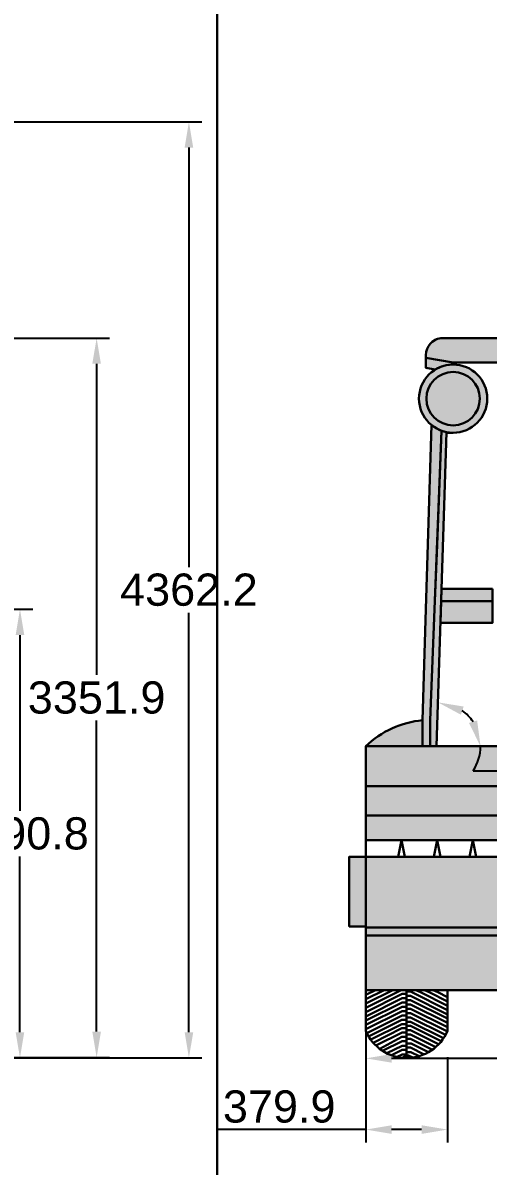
# Model space of a CAD drawing. Header units: millimetres. Extents: x 840 to 45745, y -146 to 13913.
# Drawn here: x 31380 to 33546, y 5721 to 11048 of the extents above; entities that cross this region are included whole.
import ezdxf

# ---------------------------------------------------------------- set-up
doc = ezdxf.new("R2010")
doc.units = ezdxf.units.MM
for name, color, linetype, lineweight in [('colour', 7, 'Continuous', 30), ('drawing', 7, 'Continuous', 30), ('extra adjustment', 7, 'Continuous', 30), ('New DIM', 7, 'Continuous', 30), ('tyres', 7, 'Continuous', 30)]:
    doc.layers.add(name, color=color, linetype=linetype, lineweight=lineweight)
doc.styles.get("Standard").update_dxf_attribs({"font": 'arial.ttf'})
doc.dimstyles.new('000001211E731208', dxfattribs={"dimscale": 30, "dimtxt": 5, "dimasz": 4, "dimexe": 2, "dimexo": 4, "dimgap": 1, "dimtad": 1, "dimtih": 1, "dimtoh": 1, "dimdec": 1, "dimdsep": 46, "dimtxsty": 'Standard', "dimcen": 2, "dimclrd": 1, "dimclre": 134, "dimadec": 1, "dimazin": 2, "dimtfac": 1, "dimtdec": 1, "dimtofl": 0, "dimtmove": 0, "dimatfit": 3, "dimfxl": 1, "dimtolj": 1, "dimtzin": 0, "dimarcsym": 0})

# ---------------------------------------------------------------- blocks, each defined once
blk = doc.blocks.new('*D6')
at = {"layer": 'Defpoints', "color": 0, "transparency": 16777216}
for p in [(32976.4, 6541.8), (35479, 6541.8), (32976.4, 6223.3)]:
    blk.add_point(p, dxfattribs=at)
at = {"layer": 'New DIM', "color": 134, "linetype": 'ByBlock', "lineweight": -2, "transparency": 16777216}
for p, q in [((32976.4, 6421.8), (32976.4, 6163.3)), ((35479, 6421.8), (35479, 6163.3))]:
    blk.add_line(p, q, dxfattribs=at)
at = {"layer": 'New DIM', "color": 1, "linetype": 'ByBlock', "lineweight": -2, "transparency": 16777216}
blk.add_line((35359, 6223.3), (33096.4, 6223.3), dxfattribs=at)
at = {"layer": 'New DIM', "color": 1, "transparency": 16777216}
for points in [[(33096.4, 6243.3), (33096.4, 6203.3), (32976.4, 6223.3)], [(35359, 6243.3), (35359, 6203.3), (35479, 6223.3)]]:
    blk.add_solid(points, dxfattribs=at)
at = {"layer": 'New DIM', "color": 0, "transparency": 16777216, "insert": (34227.7, 6329.9), "char_height": 150, "attachment_point": 5}
blk.add_mtext('\\A1;2502.6', dxfattribs=at)
blk = doc.blocks.new('*D12')
at = {"layer": 'Defpoints', "color": 0, "transparency": 16777216}
for p in [(27622.2, 9579.7), (27206, 6227.8), (31723.3, 6227.8)]:
    blk.add_point(p, dxfattribs=at)
at = {"layer": 'New DIM', "color": 134, "linetype": 'ByBlock', "lineweight": -2, "transparency": 16777216}
for p, q in [((27742.2, 9579.7), (31783.3, 9579.7)), ((27326, 6227.8), (31783.3, 6227.8))]:
    blk.add_line(p, q, dxfattribs=at)
at = {"layer": 'New DIM', "color": 1, "linetype": 'ByBlock', "lineweight": -2, "transparency": 16777216}
for p, q in [((31723.3, 9459.7), (31723.3, 8010.4)), ((31723.3, 6347.8), (31723.3, 7797.1))]:
    blk.add_line(p, q, dxfattribs=at)
at = {"layer": 'New DIM', "color": 1, "transparency": 16777216}
for points in [[(31703.3, 9459.7), (31743.3, 9459.7), (31723.3, 9579.7)], [(31703.3, 6347.8), (31743.3, 6347.8), (31723.3, 6227.8)]]:
    blk.add_solid(points, dxfattribs=at)
at = {"layer": 'New DIM', "color": 0, "transparency": 16777216, "insert": (31723.3, 7903.8), "char_height": 150, "attachment_point": 5}
blk.add_mtext('\\A1;3351.9', dxfattribs=at)
blk = doc.blocks.new('*D13')
at = {"layer": 'Defpoints', "color": 0, "transparency": 16777216}
for p in [(29353.2, 10587.3), (27143.5, 6225.1), (32152.9, 6225.1)]:
    blk.add_point(p, dxfattribs=at)
at = {"layer": 'New DIM', "color": 134, "linetype": 'ByBlock', "lineweight": -2, "transparency": 16777216}
for p, q in [((29473.2, 10587.3), (32212.9, 10587.3)), ((27263.5, 6225.1), (32212.9, 6225.1))]:
    blk.add_line(p, q, dxfattribs=at)
at = {"layer": 'New DIM', "color": 1, "linetype": 'ByBlock', "lineweight": -2, "transparency": 16777216}
for p, q in [((32152.9, 10467.3), (32152.9, 8512.8)), ((32152.9, 6345.1), (32152.9, 8299.6))]:
    blk.add_line(p, q, dxfattribs=at)
at = {"layer": 'New DIM', "color": 1, "transparency": 16777216}
for points in [[(32132.9, 10467.3), (32172.9, 10467.3), (32152.9, 10587.3)], [(32132.9, 6345.1), (32172.9, 6345.1), (32152.9, 6225.1)]]:
    blk.add_solid(points, dxfattribs=at)
at = {"layer": 'New DIM', "color": 0, "transparency": 16777216, "insert": (32152.9, 8406.2), "char_height": 150, "attachment_point": 5}
blk.add_mtext('\\A1;4362.2', dxfattribs=at)
blk = doc.blocks.new('*D18')
at = {"layer": 'Defpoints', "color": 0, "transparency": 16777216}
for p in [(25728.5, 8315.9), (24646.5, 6225.1), (31366.4, 6225.1)]:
    blk.add_point(p, dxfattribs=at)
at = {"layer": 'New DIM', "color": 134, "linetype": 'ByBlock', "lineweight": -2, "transparency": 16777216}
for p, q in [((25848.5, 8315.9), (31426.4, 8315.9)), ((24766.5, 6225.1), (31426.4, 6225.1))]:
    blk.add_line(p, q, dxfattribs=at)
at = {"layer": 'New DIM', "color": 1, "linetype": 'ByBlock', "lineweight": -2, "transparency": 16777216}
for p, q in [((31366.4, 8195.9), (31366.4, 7377.1)), ((31366.4, 6345.1), (31366.4, 7163.9))]:
    blk.add_line(p, q, dxfattribs=at)
at = {"layer": 'New DIM', "color": 1, "transparency": 16777216}
for points in [[(31346.4, 8195.9), (31386.4, 8195.9), (31366.4, 8315.9)], [(31346.4, 6345.1), (31386.4, 6345.1), (31366.4, 6225.1)]]:
    blk.add_solid(points, dxfattribs=at)
at = {"layer": 'New DIM', "color": 0, "transparency": 16777216, "insert": (31366.4, 7270.5), "char_height": 150, "attachment_point": 5}
blk.add_mtext('\\A1;2090.8', dxfattribs=at)
blk = doc.blocks.new('*D60')
at = {"layer": 'Defpoints', "color": 0, "transparency": 16777216}
for p in [(33352.2, 9141.5), (33411.7, 7852.7), (32976.4, 7677.3), (33305.4, 7677.3), (34304.9, 7677.3)]:
    blk.add_point(p, dxfattribs=at)
at = {"layer": 'New DIM', "color": 1, "linetype": 'ByBlock', "lineweight": -2, "transparency": 16777216}
blk.add_line((33475.5, 7562.5), (34124.7, 7562.5), dxfattribs=at)
for start, end in [(34.0101, 54.1585), (325.9899, 360)]:
    blk.add_arc((33305.4, 7677.3), 205.2, start, end, dxfattribs=at)
at = {"layer": 'New DIM', "color": 1, "transparency": 16777216}
for points in [[(33419.1, 7824.6), (33432, 7862.5), (33311.9, 7882.3)], [(33494.6, 7797.9), (33456.3, 7786.2), (33510.5, 7677.3)]]:
    blk.add_solid(points, dxfattribs=at)
at = {"layer": 'New DIM', "color": 0, "transparency": 16777216, "insert": (33860.1, 7669.1), "char_height": 150, "attachment_point": 5}
blk.add_mtext('\\A1;88.2°', dxfattribs=at)
blk = doc.blocks.new('*D62')
at = {"layer": 'Defpoints', "color": 0, "transparency": 16777216}
for p in [(32976.4, 6348.3), (33356.3, 6348.3), (32976.4, 5891.4)]:
    blk.add_point(p, dxfattribs=at)
at = {"layer": 'New DIM', "color": 134, "linetype": 'ByBlock', "lineweight": -2, "transparency": 16777216}
for p, q in [((32976.4, 6228.3), (32976.4, 5831.4)), ((33356.3, 6228.3), (33356.3, 5831.4))]:
    blk.add_line(p, q, dxfattribs=at)
at = {"layer": 'New DIM', "color": 1, "linetype": 'ByBlock', "lineweight": -2, "transparency": 16777216}
for p, q in [((32976.4, 5891.4), (32290, 5891.4)), ((33236.3, 5891.4), (33096.4, 5891.4))]:
    blk.add_line(p, q, dxfattribs=at)
at = {"layer": 'New DIM', "color": 1, "transparency": 16777216}
for points in [[(33096.4, 5911.4), (33096.4, 5871.4), (32976.4, 5891.4)], [(33236.3, 5911.4), (33236.3, 5871.4), (33356.3, 5891.4)]]:
    blk.add_solid(points, dxfattribs=at)
at = {"layer": 'New DIM', "color": 0, "transparency": 16777216, "insert": (32573.2, 5998), "char_height": 150, "attachment_point": 5}
blk.add_mtext('\\A1;379.9', dxfattribs=at)

msp = doc.modelspace()

# ---------------------------------------------------------------- hatches: boundary and pattern name
at = {"layer": 'colour', "true_color": 0x000000}
h = msp.add_hatch(color=18, dxfattribs=at)
h.dxf.hatch_style = 1
h.paths.add_polyline_path([(34479.07, 9579.72), (34150.3, 9579.72), (33970.6, 9579.72), (33842.21, 9579.72), (33324.89, 9579.72, 0.3725133), (33256.4, 9500.55), (33256.4, 9486.78), (33382.7, 9465.99), (33842.21, 9465.97), (33970.6, 9465.97), (34304.9, 9465.96), (34479.07, 9465.95)])
h = msp.add_hatch(color=18, dxfattribs=at)
h.dxf.hatch_style = 1
h.paths.add_polyline_path([(33382.7, 9465.99), (33256.4, 9486.78), (33256.4, 9440.92), (33289.76, 9434.34), (33299.25, 9432.47, -0.1392161), (33382.7, 9456.16)])
h = msp.add_hatch(color=18, dxfattribs=at)
h.dxf.hatch_style = 1
h.paths.add_polyline_path([(33541.51, 9297.35, 1), (33223.9, 9297.35, 1)])
h.paths.add_polyline_path([(33258.2, 9297.35, -1), (33507.21, 9297.35, -1)], flags=16)
h = msp.add_hatch(color=18, dxfattribs=at)
h.dxf.hatch_style = 1
h.paths.add_polyline_path([(33328.78, 9147.98, -0.0852882), (33282.01, 9174.55), (33256.4, 8315.92), (33240.97, 7798.64), (33240.97, 7677.26), (33276.28, 7677.26), (33276.28, 7798.64), (33296.4, 8315.92), (33308.07, 8615.7)])
at = {"layer": 'colour', "true_color": 0xf8d731}
h = msp.add_hatch(color=40, dxfattribs=at)
h.dxf.hatch_style = 1
h.paths.add_polyline_path([(33352.21, 9141.5, -0.038325), (33328.78, 9147.98), (33308.07, 8615.7), (33296.4, 8315.92), (33276.28, 7798.64), (33276.28, 7677.26), (33305.39, 7677.26)])
h = msp.add_hatch(color=40, dxfattribs=at)
h.dxf.hatch_style = 1
h.paths.add_polyline_path([(33565.41, 8410.99), (33328.85, 8410.99), (33327.04, 8354.37), (33565.41, 8354.37)])
h = msp.add_hatch(color=40, dxfattribs=at)
h.dxf.hatch_style = 1
h.paths.add_polyline_path([(33565.41, 8354.37), (33327.04, 8354.37), (33323.76, 8251.87), (33565.41, 8251.87)])
h = msp.add_hatch(color=40, dxfattribs=at)
h.dxf.hatch_style = 1
h.paths.add_polyline_path([(33240.97, 7798.64, 0.1737427), (32976.4, 7677.26), (33240.97, 7677.26)])
at = {"layer": 'colour', "true_color": 0x1a3a42}
h = msp.add_hatch(color=159, dxfattribs=at)
h.dxf.hatch_style = 1
h.paths.add_polyline_path([(35478.8, 7677.26), (32976.4, 7677.26), (32976.4, 7491.06), (34304.9, 7491.06), (35478.8, 7491.06)])
h = msp.add_hatch(color=159, dxfattribs=at)
h.dxf.hatch_style = 1
h.paths.add_polyline_path([(35478.8, 7491.06), (34304.9, 7491.06), (34150.3, 7491.06), (32976.4, 7491.06), (32976.4, 7355.13), (34304.9, 7355.13), (35478.8, 7355.13)])
h = msp.add_hatch(color=159, dxfattribs=at)
h.dxf.hatch_style = 1
h.paths.add_polyline_path([(35478.8, 7355.13), (34304.9, 7355.13), (34150.3, 7355.13), (32976.4, 7355.13), (32976.4, 7240.03), (34304.9, 7240.03), (35478.8, 7240.03)])
h = msp.add_hatch(color=159, dxfattribs=at)
h.dxf.hatch_style = 1
h.paths.add_polyline_path([(35478.8, 7162.83), (34150.3, 7162.83), (32976.4, 7162.83), (32976.4, 7027.26), (32976.4, 6833.11), (34304.9, 6833.11), (35478.8, 6833.11), (35478.8, 7027.26)])
h = msp.add_hatch(color=159, dxfattribs=at)
h.dxf.hatch_style = 1
h.paths.add_polyline_path([(35478.8, 6795.52), (34150.3, 6795.52), (32976.4, 6795.52), (32976.4, 6541.77), (33356.4, 6541.77), (34304.9, 6541.77), (35478.8, 6541.77)])
at = {"layer": 'drawing'}
h = msp.add_hatch(color=256, dxfattribs=at)
h.dxf.hatch_style = 1
h.set_gradient(color1=(255, 255, 255), color2=(147, 149, 152), name='INVSPHERICAL')
h.paths.add_polyline_path([(33507.21, 9297.35, 1), (33258.2, 9297.35, 1)])
at = {"layer": 'extra adjustment', "true_color": 0x3b3b3b}
h = msp.add_hatch(color=250, dxfattribs=at)
h.dxf.hatch_style = 1
h.paths.add_polyline_path([(32976.16, 7044.3), (32976.16, 7124.97), (32976.16, 7162.83), (32898.92, 7162.83), (32898.92, 6837.85), (32976.16, 6837.85)])
h = msp.add_hatch(color=250, dxfattribs=at)
h.dxf.hatch_style = 1
h.paths.add_polyline_path([(35478.8, 6833.11), (34304.9, 6833.11), (32976.4, 6833.11), (32976.4, 6795.52), (34150.3, 6795.52), (35478.8, 6795.52)])

# ---------------------------------------------------------------- linework, layer by layer
at = {"layer": 'colour'}
for points in [[(34479.07, 9579.72), (34150.3, 9579.72), (33970.6, 9579.72), (33842.21, 9579.72), (33324.89, 9579.72, 0.3725133), (33256.4, 9500.55), (33256.4, 9486.78), (33382.7, 9465.99), (33842.21, 9465.97), (33970.6, 9465.97), (34304.9, 9465.96), (34479.07, 9465.95)], [(33382.7, 9465.99), (33256.4, 9486.78), (33256.4, 9440.92), (33289.76, 9434.34), (33299.25, 9432.47, -0.1392161), (33382.7, 9456.16)], [(33541.51, 9297.35, 1), (33223.9, 9297.35, 1)], [(33258.2, 9297.35, -1), (33507.21, 9297.35, -1)], [(33328.78, 9147.98, -0.0852882), (33282.01, 9174.55), (33256.4, 8315.92), (33240.97, 7798.64), (33240.97, 7677.26), (33276.28, 7677.26), (33276.28, 7798.64), (33296.4, 8315.92), (33308.07, 8615.7)], [(33352.21, 9141.5, -0.038325), (33328.78, 9147.98), (33308.07, 8615.7), (33296.4, 8315.92), (33276.28, 7798.64), (33276.28, 7677.26), (33305.39, 7677.26)], [(33240.97, 7798.64, 0.1737427), (32976.4, 7677.26), (33240.97, 7677.26)]]:
    msp.add_lwpolyline(points, format="xyb", close=True, dxfattribs=at)
for points in [[(33565.41, 8410.99), (33328.85, 8410.99), (33327.04, 8354.37), (33565.41, 8354.37)], [(33565.41, 8354.37), (33327.04, 8354.37), (33323.76, 8251.87), (33565.41, 8251.87)]]:
    msp.add_lwpolyline(points, close=True, dxfattribs=at)
at = {"layer": 'drawing'}
for p, q in [((32284.64, 6225.41), (32284.64, 11906.29)), ((33324.89, 9579.72), (33842.21, 9579.72)), ((33256.4, 9486.78), (33256.4, 9500.55)), ((33256.4, 9440.92), (33256.4, 9486.78)), ((33382.7, 9465.99), (33256.4, 9486.78)), ((33256.4, 9440.92), (33261.31, 9439.96)), ((33256.4, 9440.92), (33289.76, 9434.34)), ((33299.25, 9432.47), (33256.4, 9440.92)), ((33289.76, 9434.34), (33289.51, 9425.94)), ((33382.7, 9465.99), (33382.7, 9456.16)), ((33842.21, 9465.97), (33382.7, 9465.99)), ((33282.01, 9174.55), (33256.4, 8315.92)), ((33296.4, 8315.92), (33328.78, 9147.98)), ((33352.21, 9141.5), (33305.39, 7677.26)), ((33382.7, 9138.55), (33352.11, 9138.55)), ((33296.4, 8315.92), (33308.07, 8615.7)), ((33256.4, 8479.26), (33256.4, 8479.58)), ((33565.41, 8410.99), (33328.85, 8410.99)), ((33256.4, 8315.92), (33240.97, 7798.64)), ((33296.4, 8315.92), (33276.28, 7798.64)), ((33327.04, 8354.37), (33565.41, 8354.37)), ((33323.76, 8251.87), (33565.41, 8251.87)), ((33240.97, 7798.64), (33240.97, 7677.26)), ((33276.28, 7798.64), (33276.28, 7677.26)), ((32976.4, 7677.26), (35478.8, 7677.26)), ((32976.4, 6541.77), (32976.4, 7677.26)), ((32976.4, 7677.26), (35478.8, 7677.26)), ((32976.4, 7677.26), (33256.4, 7677.26)), ((32976.4, 7677.26), (33942.4, 7677.26)), ((35478.8, 7677.26), (32976.4, 7677.26)), ((34304.9, 7677.26), (32976.4, 7677.26)), ((33580.64, 7677.26), (33200.64, 7677.26)), ((32976.4, 7491.06), (34304.9, 7491.06)), ((32976.4, 7427.26), (32976.4, 7027.26)), ((32976.4, 7355.13), (34304.9, 7355.13)), ((32976.4, 7240.03), (34304.9, 7240.03)), ((33142.47, 7240.03), (33126.4, 7162.83)), ((33142.47, 7240.03), (33158.53, 7162.83)), ((33142.47, 7240.03), (33158.53, 7162.83)), ((33308.53, 7240.03), (33292.46, 7162.83)), ((33308.53, 7240.03), (33324.59, 7162.83)), ((33308.53, 7240.03), (33324.59, 7162.83)), ((33474.59, 7240.03), (33458.52, 7162.83)), ((33474.59, 7240.03), (33490.66, 7162.83)), ((33474.59, 7240.03), (33490.66, 7162.83)), ((32976.16, 7163.07), (32898.92, 7163.07)), ((32898.92, 7163.07), (32898.92, 6837.85)), ((32898.92, 7162.83), (35478.8, 7162.83)), ((32976.16, 7044.3), (32976.16, 7163.07)), ((34304.9, 7162.83), (32976.4, 7162.83)), ((32976.16, 6837.85), (32976.16, 7044.3)), ((32898.92, 6837.85), (32976.16, 6837.85)), ((32976.16, 6833.11), (34304.9, 6833.11)), ((32976.16, 6795.52), (34304.9, 6795.52)), ((32976.16, 6541.77), (35479.04, 6541.77)), ((32976.4, 6541.77), (33356.4, 6541.77)), ((34304.9, 6541.77), (32976.4, 6541.77)), ((32284.64, 6225.41), (32284.64, 565.01))]:
    msp.add_line(p, q, dxfattribs=at)
for radius in [158.81, 124.51]:
    msp.add_circle((33382.7, 9297.35), radius, dxfattribs=at)
for centre, radius, start, end in [((33336.4, 9500.55), 80, 98.27588, 180), ((33278.07, 7368.74), 431.49, 94.93195, 134.35728)]:
    msp.add_arc(centre, radius, start, end, dxfattribs=at)
at = {"layer": 'extra adjustment'}
for points in [[(32976.16, 7044.3), (32976.16, 7124.97), (32976.16, 7162.83), (32898.92, 7162.83), (32898.92, 6837.85), (32976.16, 6837.85)], [(35478.8, 6833.11), (34304.9, 6833.11), (32976.4, 6833.11), (32976.4, 6795.52), (34150.3, 6795.52), (35478.8, 6795.52)]]:
    msp.add_lwpolyline(points, close=True, dxfattribs=at)
at = {"layer": 'tyres'}
for p, q in [((32976.16, 6351.56), (32976.16, 7124.97)), ((33021.69, 6541.77), (32976.4, 6519.1)), ((33061.66, 6541.77), (32976.41, 6499.1)), ((33101.62, 6541.77), (32976.42, 6479.1)), ((33141.59, 6541.77), (32976.43, 6459.1)), ((33144.85, 6523.4), (32976.43, 6439.1)), ((33144.85, 6503.39), (32976.44, 6419.1)), ((33166.41, 6523.4), (33144.73, 6523.4)), ((33166.42, 6503.39), (33144.74, 6503.39)), ((33166.28, 6225.11), (33166.28, 6541.77)), ((33166.37, 6503.42), (33166.42, 6503.39)), ((33166.38, 6523.42), (33166.41, 6523.4)), ((33166.52, 6225.11), (33166.4, 6541.77)), ((33166.41, 6534.19), (33184.82, 6534.19)), ((33166.44, 6514.2), (33166.41, 6514.19)), ((33166.44, 6514.2), (33166.41, 6514.2)), ((33166.44, 6514.2), (33184.79, 6514.2)), ((33184.79, 6514.2), (33356.38, 6428.31)), ((33191.22, 6530.98), (33184.82, 6534.19)), ((33191.22, 6530.98), (33356.38, 6448.31)), ((33231.19, 6530.98), (33209.64, 6541.77)), ((33231.19, 6530.98), (33356.39, 6468.31)), ((33271.15, 6530.98), (33249.61, 6541.77)), ((33271.15, 6530.98), (33356.4, 6488.31)), ((33311.12, 6530.98), (33289.57, 6541.77)), ((33311.12, 6530.98), (33356.41, 6508.31)), ((33356.4, 6541.77), (33356.4, 6351.56)), ((33356.4, 6351.56), (33356.4, 6541.77)), ((33144.84, 6483.39), (32976.45, 6399.1)), ((33144.91, 6463.42), (32976.46, 6379.1)), ((33166.35, 6463.42), (33144.67, 6463.42)), ((33166.43, 6483.39), (33144.75, 6483.39)), ((33166.35, 6463.42), (33166.43, 6463.38)), ((33166.35, 6463.42), (33166.43, 6463.42)), ((33166.36, 6483.42), (33166.43, 6483.39)), ((33166.45, 6494.2), (33166.42, 6494.19)), ((33166.42, 6494.19), (33184.81, 6494.19)), ((33166.46, 6474.2), (33166.43, 6474.19)), ((33166.43, 6474.19), (33184.8, 6474.19)), ((33166.46, 6454.2), (33166.44, 6454.19)), ((33166.44, 6454.19), (33184.79, 6454.19)), ((33184.79, 6454.19), (33356.35, 6368.31)), ((33184.8, 6474.19), (33356.36, 6388.31)), ((33184.81, 6494.19), (33356.37, 6408.31)), ((33144.92, 6443.42), (32976.46, 6359.1)), ((33144.93, 6423.42), (32981, 6341.37)), ((33144.81, 6403.36), (32989.5, 6325.62)), ((33166.34, 6423.42), (33144.66, 6423.42)), ((33166.35, 6443.42), (33144.67, 6443.42)), ((33166.46, 6403.36), (33144.78, 6403.36)), ((33166.33, 6403.42), (33166.46, 6403.36)), ((33166.34, 6423.42), (33166.45, 6423.36)), ((33166.34, 6423.42), (33166.45, 6423.42)), ((33166.35, 6443.42), (33166.44, 6443.37)), ((33166.35, 6443.42), (33166.44, 6443.42)), ((33166.47, 6434.2), (33166.44, 6434.19)), ((33166.44, 6434.19), (33184.78, 6434.19)), ((33166.48, 6414.2), (33166.45, 6414.19)), ((33166.45, 6414.19), (33184.77, 6414.19)), ((33166.49, 6394.2), (33166.46, 6394.19)), ((33166.46, 6394.19), (33184.77, 6394.19)), ((33184.77, 6414.19), (33347.59, 6332.69)), ((33184.77, 6394.19), (33338.33, 6317.32)), ((33184.78, 6434.19), (33356.35, 6348.31)), ((33144.8, 6383.35), (32999.4, 6310.57)), ((33144.79, 6363.34), (33010.74, 6296.24)), ((33144.96, 6343.42), (33023.61, 6282.68)), ((33166.31, 6343.42), (33144.63, 6343.42)), ((33166.46, 6383.35), (33144.78, 6383.35)), ((33166.47, 6363.34), (33144.79, 6363.34)), ((33166.31, 6363.42), (33166.47, 6363.34)), ((33166.31, 6343.42), (33166.48, 6343.33)), ((33166.31, 6343.42), (33166.48, 6343.42)), ((33166.32, 6383.42), (33166.46, 6383.35)), ((33166.5, 6374.2), (33166.47, 6374.19)), ((33166.47, 6374.19), (33184.76, 6374.19)), ((33166.5, 6354.2), (33166.47, 6354.19)), ((33166.5, 6354.2), (33166.47, 6354.2)), ((33166.5, 6354.2), (33184.72, 6354.2)), ((33184.72, 6354.2), (33315.49, 6288.75)), ((33184.76, 6374.19), (33327.65, 6302.66)), ((33144.81, 6323.32), (33041.06, 6267.68)), ((33144.97, 6303.42), (33054.56, 6258.16)), ((33166.29, 6303.42), (33144.61, 6303.42)), ((33166.49, 6323.32), (33144.81, 6323.32)), ((33166.29, 6303.42), (33166.49, 6303.32)), ((33166.29, 6303.42), (33166.49, 6303.42)), ((33166.3, 6323.42), (33166.49, 6323.32)), ((33166.51, 6334.2), (33166.48, 6334.19)), ((33166.48, 6334.19), (33184.74, 6334.19)), ((33166.52, 6314.2), (33166.49, 6314.19)), ((33166.52, 6314.2), (33166.49, 6314.2)), ((33166.5, 6292.91), (33187.29, 6292.91)), ((33166.52, 6314.2), (33184.71, 6314.2)), ((33184.71, 6314.2), (33286.2, 6263.4)), ((33184.74, 6334.19), (33301.73, 6275.63)), ((33187.29, 6292.91), (33268.65, 6252.18)), ((33144.95, 6282.12), (33074.43, 6246.82)), ((33144.96, 6262.33), (33095.67, 6237.66)), ((33144.96, 6241.36), (33122.14, 6229.94)), ((33166.3, 6262.33), (33144.62, 6262.33)), ((33166.31, 6282.12), (33144.63, 6282.12)), ((33166.31, 6241.36), (33144.63, 6241.36)), ((33166.52, 6236.62), (33145.64, 6226.17)), ((33166.3, 6262.33), (33166.51, 6262.23)), ((33166.3, 6262.33), (33166.51, 6262.33)), ((33166.31, 6282.12), (33166.5, 6282.03)), ((33166.31, 6282.12), (33166.5, 6282.12)), ((33166.31, 6241.36), (33166.52, 6241.26)), ((33166.31, 6241.36), (33166.52, 6241.36)), ((33166.5, 6252.15), (33186.65, 6252.15)), ((33166.51, 6273.12), (33184.3, 6273.12)), ((33166.52, 6236.62), (33175.79, 6236.62)), ((33175.79, 6236.62), (33194.87, 6227.06)), ((33184.3, 6273.12), (33247.3, 6241.59)), ((33186.65, 6252.15), (33224.22, 6233.34))]:
    msp.add_line(p, q, dxfattribs=at)
msp.add_arc((33166.28, 6431.25), 206.15, 202.74237, 337.25763, dxfattribs=at)

# ---------------------------------------------------------------- dimensions: what is measured, and where the dimension line sits
at = {"layer": 'New DIM'}
for base, p1, p2, picture, middle in [((32152.87, 6225.11), (29353.22, 10587.31), (27143.52, 6225.11), '*D13', (32152.87, 8406.21)), ((31723.29, 6227.79), (27622.25, 9579.72), (27205.97, 6227.79), '*D12', (31723.29, 7903.75)), ((31366.44, 6225.11), (25728.49, 8315.92), (24646.45, 6225.11), '*D18', (31366.44, 7270.51))]:
    dim = msp.add_linear_dim(base=base, p1=p1, p2=p2, angle=90, dimstyle='000001211E731208', dxfattribs=at)
    dim.commit()
    dim.dimension.update_dxf_attribs({"geometry": picture, "text_midpoint": middle})
dim = msp.add_angular_dim_2l(base=(33411.73, 7852.7), line1=((34304.9, 7677.26), (32976.4, 7677.26)), line2=((33352.21, 9141.5), (33305.39, 7677.26)), dimstyle='000001211E731208', dxfattribs=at)
dim.commit()
dim.dimension.update_dxf_attribs({"geometry": '*D60', "text_midpoint": (33860.07, 7669.09)})
for base, p1, p2, picture, middle in [((32976.4, 6223.27), (35479.04, 6541.77), (32976.4, 6541.77), '*D6', (34227.72, 6329.86)), ((32976.4027, 5891.369), (33356.3453, 6348.3138), (32976.4027, 6348.3138), '*D62', (32573.2138, 5998.0061))]:
    dim = msp.add_linear_dim(base=base, p1=p1, p2=p2, dimstyle='000001211E731208', dxfattribs=at)
    dim.commit()
    dim.dimension.update_dxf_attribs({"geometry": picture, "text_midpoint": middle})

doc.saveas('drawing.dxf')
